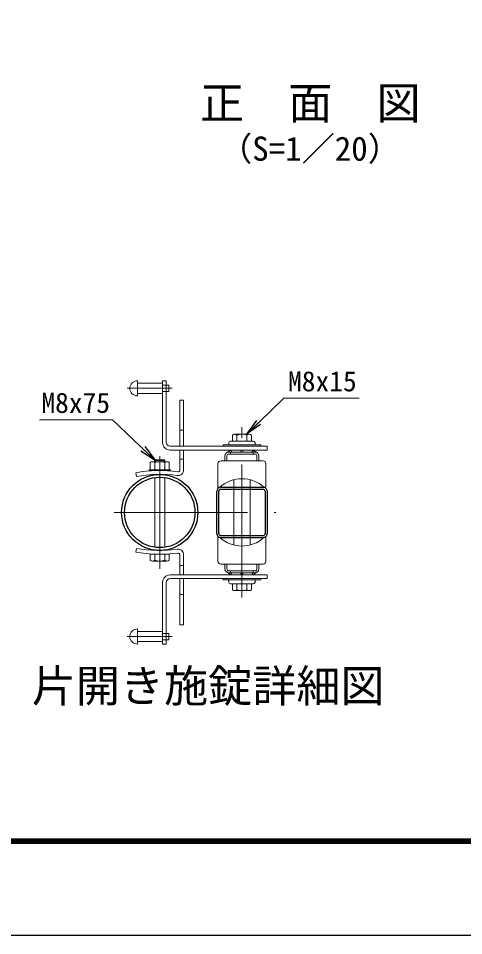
# Model space of a CAD drawing. Units: millimetres, scale not verified. Extents: x -4200 to 4200, y -2970 to 2970.
# Drawn here: x -2819 to -1759, y -2970 to -783 of the extents above; entities that cross this region are included whole.
import ezdxf
from ezdxf.enums import TextEntityAlignment as Align

# ---------------------------------------------------------------- set-up
doc = ezdxf.new("R2010")
doc.units = ezdxf.units.MM
doc.header["$LTSCALE"] = 10
doc.linetypes.add('USER1', pattern=[50.8, 31.75, -6.35, 6.35, -6.35])
for name, color, linetype, lineweight in [('0-1_D-BMK', 2, 'USER1', 13), ('0-2_D-STR1', 1, 'Continuous', 25), ('0-4_D-STR3', 3, 'Continuous', 13), ('0-8_D-STR-TXT', 7, 'Continuous', 13), ('0-B_D-TTL', 7, 'Continuous', 25)]:
    doc.layers.add(name, color=color, linetype=linetype, lineweight=lineweight)
doc.layers.add('0-6_0', color=7, linetype='Continuous')
doc.styles.add('ＭＳ ゴシック', font='')
doc.styles.get('ＭＳ ゴシック').set_extended_font_data('MS Gothic')

# ---------------------------------------------------------------- blocks, each defined once
blk = doc.blocks.new('_Open')
at = {"layer": '0-6_0'}
blk.add_line((-10, 1.667), (0, 0), dxfattribs=at)
blk.add_lwpolyline([(-10, -1.667), (0, 0), (-10, 0)], dxfattribs=at)

msp = doc.modelspace()

# ---------------------------------------------------------------- linework, layer by layer
at = {"layer": '0-1_D-BMK'}
for p, q in [((-2453.03, -1665.2), (-2559.9, -1665.2)), ((-2286.69, -2164.04), (-2286.69, -1757.97)), ((-2482.44, -1826.65), (-2482.44, -2095.35)), ((-2591.21, -1961), (-2205.97, -1961)), ((-2453.03, -2256.8), (-2559.9, -2256.8))]:
    msp.add_line(p, q, dxfattribs=at)
at = {"layer": '0-2_D-STR1'}
for p, q in [((-2337.09, -1901), (-2236.29, -1901)), ((-2346.69, -2011.4), (-2346.69, -1910.6)), ((-2341.89, -2011.4), (-2341.89, -1910.6)), ((-2337.09, -1905.8), (-2236.29, -1905.8)), ((-2231.49, -1910.6), (-2231.49, -2011.4)), ((-2226.69, -1910.6), (-2226.69, -2011.4)), ((-2337.09, -2016.2), (-2236.29, -2016.2)), ((-2337.09, -2021), (-2236.29, -2021))]:
    msp.add_line(p, q, dxfattribs=at)
for radius in [90.75, 83.85]:
    msp.add_circle((-2482.44, -1961), radius, dxfattribs=at)
for centre, radius, start, end in [((-2337.09, -1910.6), 9.6, 90.00008, 179.99897), ((-2236.29, -1910.6), 9.6, 0, 90.00008), ((-2337.09, -1910.6), 4.8, 90.00008, 179.99897), ((-2236.29, -1910.6), 4.8, 0, 90.00008), ((-2337.09, -2011.4), 9.6, 179.99897, 269.99957), ((-2337.09, -2011.4), 4.8, 179.99897, 269.99957), ((-2236.29, -2011.4), 9.6, 269.99957, 0), ((-2236.29, -2011.4), 4.8, 269.99957, 0)]:
    msp.add_arc(centre, radius, start, end, dxfattribs=at)
at = {"layer": '0-4_D-STR3'}
for p, q in [((-2535.69, -1647.2), (-2535.69, -1683.2)), ((-2475.69, -1653.2), (-2535.69, -1653.2)), ((-2475.69, -1647.2), (-2475.69, -1794.2)), ((-2466.69, -1647.2), (-2475.69, -1647.2)), ((-2460.69, -1657.7), (-2475.69, -1657.7)), ((-2466.69, -1647.2), (-2466.69, -1794.2)), ((-2460.69, -1657.7), (-2460.69, -1672.7)), ((-2475.69, -1677.2), (-2535.69, -1677.2)), ((-2460.69, -1672.7), (-2475.69, -1672.7)), ((-2434.44, -1693.28), (-2425.44, -1693.28)), ((-2434.44, -1803.2), (-2434.44, -1693.28)), ((-2425.44, -1803.2), (-2425.44, -1693.28)), ((-2434.44, -1765.28), (-2425.44, -1765.28)), ((-2259.69, -1791.2), (-2313.69, -1791.2)), ((-2309.19, -1791.2), (-2309.19, -1776.8)), ((-2269.39, -1774.7), (-2304.13, -1774.7)), ((-2298.69, -1791.2), (-2298.69, -1776.8)), ((-2274.69, -1791.2), (-2274.69, -1776.8)), ((-2264.19, -1791.2), (-2264.19, -1776.8)), ((-2226.69, -1803.2), (-2457.69, -1803.2)), ((-2226.69, -1812.2), (-2457.69, -1812.2)), ((-2434.44, -1859.78), (-2434.44, -1812.2)), ((-2425.44, -1859.78), (-2425.44, -1812.2)), ((-2241.69, -1800.2), (-2331.69, -1800.2)), ((-2331.69, -1800.2), (-2331.69, -1803.2)), ((-2313.69, -1812.2), (-2322.91, -1819.2)), ((-2318.19, -1795.7), (-2318.19, -1798.7)), ((-2310.05, -1817), (-2313.69, -1812.2)), ((-2293.89, -1812.2), (-2289.09, -1812.2)), ((-2289.09, -1812.2), (-2289.09, -1817)), ((-2284.29, -1812.2), (-2289.09, -1812.2)), ((-2284.29, -1812.2), (-2284.29, -1817)), ((-2284.29, -1812.2), (-2279.49, -1812.2)), ((-2263.33, -1817), (-2259.69, -1812.2)), ((-2259.69, -1812.2), (-2250.46, -1819.2)), ((-2255.19, -1795.7), (-2255.19, -1798.7)), ((-2241.69, -1800.2), (-2241.69, -1803.2)), ((-2226.69, -1803.2), (-2226.69, -1812.2)), ((-2492.64, -1835.75), (-2494.44, -1837.55)), ((-2492.64, -1835.75), (-2492.64, -1840.25)), ((-2472.24, -1835.75), (-2492.64, -1835.75)), ((-2472.24, -1835.75), (-2472.24, -1840.25)), ((-2434.44, -1834.28), (-2425.44, -1834.28)), ((-2327.19, -1826.6), (-2327.19, -1838)), ((-2322.39, -1826.6), (-2322.39, -1838)), ((-2317.59, -1817), (-2256.99, -1817)), ((-2255.79, -1821.8), (-2317.59, -1821.8)), ((-2313.69, -1817), (-2313.69, -1821.8)), ((-2259.69, -1817), (-2259.69, -1821.8)), ((-2250.99, -1826.6), (-2250.99, -1838)), ((-2246.19, -1826.6), (-2246.19, -1838)), ((-2504.94, -1859.75), (-2504.94, -1842.35)), ((-2465.14, -1840.25), (-2499.88, -1840.25)), ((-2494.44, -1837.55), (-2470.44, -1837.55)), ((-2494.44, -1840.25), (-2494.44, -1837.55)), ((-2494.44, -1859.75), (-2494.44, -1842.35)), ((-2470.44, -1859.75), (-2470.44, -1842.35)), ((-2459.94, -1859.75), (-2459.94, -1842.35)), ((-2343.69, -1844.75), (-2343.69, -1901)), ((-2236.44, -1838), (-2336.94, -1838)), ((-2229.69, -1844.75), (-2229.69, -1901)), ((-2537.78, -1875.4), (-2539.44, -1866.55)), ((-2459.94, -1859.75), (-2504.94, -1859.75)), ((-2494.44, -2043.99), (-2494.44, -1878.02)), ((-2470.44, -2043.99), (-2470.44, -1878.02)), ((-2339.19, -1901), (-2343.69, -1901)), ((-2306.19, -2038.84), (-2306.19, -1883.17)), ((-2267.19, -2038.84), (-2267.19, -1883.17)), ((-2229.69, -1901), (-2234.19, -1901)), ((-2343.69, -2077.25), (-2343.69, -2021)), ((-2339.19, -2021), (-2343.69, -2021)), ((-2229.69, -2021), (-2234.19, -2021)), ((-2229.69, -2077.25), (-2229.69, -2021)), ((-2537.78, -2046.6), (-2539.44, -2055.45)), ((-2504.94, -2060.75), (-2504.94, -2075.15)), ((-2459.94, -2060.75), (-2504.94, -2060.75)), ((-2494.44, -2060.75), (-2494.44, -2075.15)), ((-2470.44, -2060.75), (-2470.44, -2075.15)), ((-2459.94, -2060.75), (-2459.94, -2075.15)), ((-2434.44, -2062.22), (-2434.44, -2109.8)), ((-2425.44, -2062.22), (-2425.44, -2109.8)), ((-2465.14, -2077.25), (-2499.88, -2077.25)), ((-2434.44, -2087.72), (-2425.44, -2087.72)), ((-2236.44, -2084), (-2336.94, -2084)), ((-2327.19, -2095.4), (-2327.19, -2084)), ((-2322.39, -2095.4), (-2322.39, -2084)), ((-2250.99, -2095.4), (-2250.99, -2084)), ((-2246.19, -2095.4), (-2246.19, -2084)), ((-2226.69, -2109.8), (-2457.69, -2109.8)), ((-2226.69, -2118.8), (-2457.69, -2118.8)), ((-2434.44, -2118.8), (-2434.44, -2228.72)), ((-2425.44, -2118.8), (-2425.44, -2228.72)), ((-2331.69, -2121.8), (-2331.69, -2118.8)), ((-2255.79, -2100.2), (-2317.59, -2100.2)), ((-2317.59, -2105), (-2256.99, -2105)), ((-2313.69, -2105), (-2313.69, -2100.2)), ((-2293.89, -2109.8), (-2289.09, -2109.8)), ((-2289.09, -2109.8), (-2289.09, -2105)), ((-2284.29, -2109.8), (-2289.09, -2109.8)), ((-2284.29, -2109.8), (-2284.29, -2105)), ((-2284.29, -2109.8), (-2279.49, -2109.8)), ((-2263.33, -2105), (-2259.69, -2109.8)), ((-2259.69, -2105), (-2259.69, -2100.2)), ((-2259.69, -2109.8), (-2250.46, -2102.81)), ((-2241.69, -2121.8), (-2241.69, -2118.8)), ((-2226.69, -2118.8), (-2226.69, -2109.8)), ((-2466.69, -2274.8), (-2466.69, -2127.8)), ((-2241.69, -2121.8), (-2331.69, -2121.8)), ((-2318.19, -2126.3), (-2318.19, -2123.3)), ((-2259.69, -2130.8), (-2313.69, -2130.8)), ((-2309.19, -2130.8), (-2309.19, -2145.2)), ((-2298.69, -2130.8), (-2298.69, -2145.2)), ((-2274.69, -2130.8), (-2274.69, -2145.2)), ((-2264.19, -2130.8), (-2264.19, -2145.2)), ((-2255.19, -2126.3), (-2255.19, -2123.3)), ((-2434.44, -2156.72), (-2425.44, -2156.72)), ((-2269.39, -2147.3), (-2304.13, -2147.3)), ((-2434.44, -2228.72), (-2425.44, -2228.72)), ((-2535.69, -2274.8), (-2535.69, -2238.8)), ((-2475.69, -2244.8), (-2535.69, -2244.8)), ((-2475.69, -2268.8), (-2535.69, -2268.8)), ((-2460.69, -2264.3), (-2475.69, -2264.3))]:
    msp.add_line(p, q, dxfattribs=at)
for points in [[(-2470.44, -1840.25), (-2470.44, -1837.55), (-2472.24, -1835.75)], [(-2310.05, -2105), (-2313.69, -2109.8), (-2322.91, -2102.81)], [(-2466.69, -2274.8), (-2475.69, -2274.8), (-2475.69, -2127.8)], [(-2460.69, -2264.3), (-2460.69, -2249.3), (-2475.69, -2249.3)]]:
    msp.add_lwpolyline(points, dxfattribs=at)
msp.add_lwpolyline([(-2507.94, -1859.75), (-2507.94, -1861.25), (-2456.94, -1861.25), (-2456.94, -1859.75)], close=True, dxfattribs=at)
for centre, radius, start, end in [((-2535.69, -1665.2), 18, 90, 270), ((-2313.69, -1795.7), 4.5, 90, 180), ((-2303.94, -1782.31), 7.61, 46.35169, 133.64831), ((-2286.69, -1810.04), 35.34, 70.14751, 109.85249), ((-2269.44, -1782.31), 7.61, 46.39452, 133.60548), ((-2259.69, -1795.7), 4.5, 0, 90), ((-2457.69, -1794.2), 18, 180, 270), ((-2457.69, -1794.2), 9, 180, 270), ((-2319.69, -1798.7), 1.5, 270, 0), ((-2253.69, -1798.7), 1.5, 180, 270), ((-2317.59, -1826.6), 9.6, 90, 180), ((-2317.59, -1826.6), 4.8, 90, 180), ((-2255.79, -1826.6), 9.6, 0, 90), ((-2255.79, -1826.6), 4.8, 0, 90), ((-2499.69, -1847.86), 7.61, 46.35169, 133.64831), ((-2482.44, -1875.59), 35.34, 70.14751, 109.85249), ((-2465.19, -1847.86), 7.61, 46.39452, 133.60548), ((-2336.94, -1844.75), 6.75, 90, 180), ((-2236.44, -1844.75), 6.75, 0, 90), ((-2482.44, -2170.25), 309, 82.02413, 100.63), ((-2482.44, -2170.25), 300, 82.02413, 100.63), ((-2438.94, -1859.78), 13.5, 262.02413, 0), ((-2438.94, -1859.78), 4.5, 262.02413, 0), ((-2286.69, -1958.69), 78, 47.69501, 132.30499), ((-2286.69, -1963.32), 78, 227.69501, 312.30499), ((-2482.44, -1751.75), 300, 259.37, 277.97587), ((-2438.94, -2062.22), 13.5, 0, 97.97587), ((-2482.44, -1751.75), 309, 259.37, 277.97587), ((-2499.69, -2069.65), 7.61, 226.35169, 313.64831), ((-2482.44, -2041.92), 35.34, 250.14751, 289.85249), ((-2465.19, -2069.64), 7.61, 226.39452, 313.60548), ((-2438.94, -2062.22), 4.5, 0, 97.97587), ((-2336.94, -2077.25), 6.75, 180, 270), ((-2317.59, -2095.4), 9.6, 180, 270), ((-2317.59, -2095.4), 4.8, 180, 270), ((-2255.79, -2095.4), 9.6, 270, 0), ((-2255.79, -2095.4), 4.8, 270, 0), ((-2236.44, -2077.25), 6.75, 270, 0), ((-2457.69, -2127.8), 18, 90, 180), ((-2457.69, -2127.8), 9, 90, 180), ((-2319.69, -2123.3), 1.5, 0, 90), ((-2313.69, -2126.3), 4.5, 180, 270), ((-2259.69, -2126.3), 4.5, 270, 0), ((-2253.69, -2123.3), 1.5, 90, 180), ((-2303.94, -2139.7), 7.61, 226.35169, 313.64831), ((-2286.69, -2111.97), 35.34, 250.14751, 289.85249), ((-2269.44, -2139.69), 7.61, 226.39452, 313.60548), ((-2535.69, -2256.8), 18, 90, 270)]:
    msp.add_arc(centre, radius, start, end, dxfattribs=at)
at = {"layer": '0-8_D-STR-TXT'}
for points in [[(-2007.8, -1688.8), (-2187.11, -1688.8), (-2274.45, -1773.31)], [(-2768.59, -1740.13), (-2595, -1740.13), (-2494.99, -1835.27)]]:
    msp.add_lwpolyline(points, dxfattribs=at)
at = {"layer": '0-B_D-TTL', "color": 2}
msp.add_lwpolyline([(-4200.06, 2970.23), (4199.94, 2970.23), (4199.94, -2969.77), (-4200.06, -2969.77)], close=True, dxfattribs=at)
at = {"layer": '0-B_D-TTL'}
for points in [[(-3930.06, 2750.23), (3929.94, 2750.23), (3929.94, -2749.77), (-3930.06, -2749.77)], [(-3927.56, 2747.73), (3927.44, 2747.73), (3927.44, -2747.27), (-3927.56, -2747.27)], [(-3925.06, 2745.23), (3924.94, 2745.23), (3924.94, -2744.77), (-3925.06, -2744.77)], [(-3922.56, 2742.73), (3922.44, 2742.73), (3922.44, -2742.27), (-3922.56, -2742.27)], [(-3920.06, 2740.23), (3919.94, 2740.23), (3919.94, -2739.77), (-3920.06, -2739.77)]]:
    msp.add_lwpolyline(points, close=True, dxfattribs=at)

# ---------------------------------------------------------------- block references
at = {"layer": '0-8_D-STR-TXT', "xscale": 4, "yscale": 4}
for p, rotation in [((-2275.88, -1774.7), 224.05736), ((-2493.54, -1836.65), 316.4283)]:
    msp.add_blockref('_Open', p, dxfattribs=dict(at, rotation=rotation))

# ---------------------------------------------------------------- texts
at = {"layer": '0-8_D-STR-TXT', "style": 'ＭＳ ゴシック'}
for s, height, p in [('正\u3000面\u3000図', 76.98, (-2386.38, -1046.85)), ('（S=1／20）', 57.7, (-2340.9, -1140.04)), ('M8x15', 48.09, (-2176.99, -1686.85)), ('M8x75', 48.09, (-2764.22, -1738.16)), ('片開き施錠詳細図', 76.98, (-2787.16, -2436))]:
    msp.add_text(s, height=height, dxfattribs=at).set_placement(p, align=Align.BOTTOM_LEFT)

doc.saveas('drawing.dxf')
